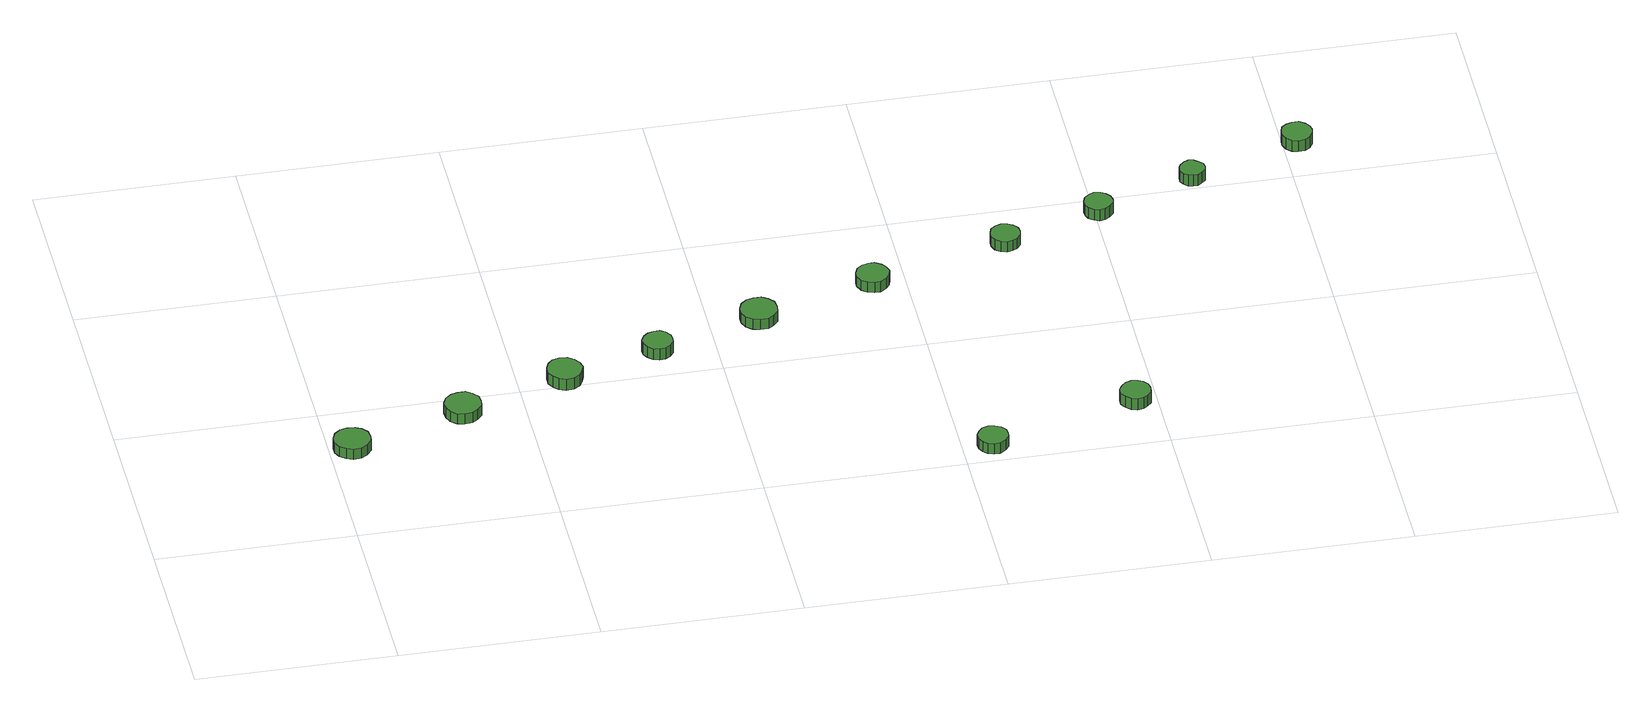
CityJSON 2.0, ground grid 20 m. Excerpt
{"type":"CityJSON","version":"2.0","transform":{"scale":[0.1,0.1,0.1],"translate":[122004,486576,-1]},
"CityObjects":{
"tree1":{"type":"SolitaryVegetationObject","attributes":{"function":"something"},"geometry":[{"type":"MultiSurface","lod":"1","boundaries":[[[0,1,2,3,4,5,6,7,8,9,10,11,12,13,14]],[[15,16,17,18,19,20,21,22,23,24,25,26,27,28,29]],[[0,29,28,1]],[[1,28,27,2]],[[2,27,26,3]],[[3,26,25,4]],[[4,25,24,5]],[[5,24,23,6]],[[6,23,22,7]],[[7,22,21,8]],[[8,21,20,9]],[[9,20,19,10]],[[10,19,18,11]],[[11,18,17,12]],[[12,17,16,13]],[[13,16,15,14]],[[14,15,29,0]]]}]},
"tree2":{"type":"SolitaryVegetationObject","attributes":{"function":"something"},"geometry":[{"type":"MultiSurface","lod":"1","boundaries":[[[30,31,32,33,34,35,36,37,38,39,40,41,42,43,44]],[[45,46,47,48,49,50,51,52,53,54,55,56,57,58,59]],[[30,59,58,31]],[[31,58,57,32]],[[32,57,56,33]],[[33,56,55,34]],[[34,55,54,35]],[[35,54,53,36]],[[36,53,52,37]],[[37,52,51,38]],[[38,51,50,39]],[[39,50,49,40]],[[40,49,48,41]],[[41,48,47,42]],[[42,47,46,43]],[[43,46,45,44]],[[44,45,59,30]]]}]},
"tree3":{"type":"SolitaryVegetationObject","attributes":{"function":"something"},"geometry":[{"type":"MultiSurface","lod":"1","boundaries":[[[60,61,62,63,64,65,66,67,68,69,70,71,72,73,74]],[[75,76,77,78,79,80,81,82,83,84,85,86,87,88,89]],[[60,89,88,61]],[[61,88,87,62]],[[62,87,86,63]],[[63,86,85,64]],[[64,85,84,65]],[[65,84,83,66]],[[66,83,82,67]],[[67,82,81,68]],[[68,81,80,69]],[[69,80,79,70]],[[70,79,78,71]],[[71,78,77,72]],[[72,77,76,73]],[[73,76,75,74]],[[74,75,89,60]]]}]},
"tree4":{"type":"SolitaryVegetationObject","attributes":{"function":"something"},"geometry":[{"type":"MultiSurface","lod":"1","boundaries":[[[90,91,92,93,94,95,96,97,98,99,100,101,102,103,104]],[[105,106,107,108,109,110,111,112,113,114,115,116,117,118,119]],[[90,119,118,91]],[[91,118,117,92]],[[92,117,116,93]],[[93,116,115,94]],[[94,115,114,95]],[[95,114,113,96]],[[96,113,112,97]],[[97,112,111,98]],[[98,111,110,99]],[[99,110,109,100]],[[100,109,108,101]],[[101,108,107,102]],[[102,107,106,103]],[[103,106,105,104]],[[104,105,119,90]]]}]},
"tree5":{"type":"SolitaryVegetationObject","attributes":{"function":"something"},"geometry":[{"type":"MultiSurface","lod":"1","boundaries":[[[120,121,122,123,124,125,126,127,128,129,130,131,132,133,134]],[[135,136,137,138,139,140,141,142,143,144,145,146,147,148,149]],[[120,149,148,121]],[[121,148,147,122]],[[122,147,146,123]],[[123,146,145,124]],[[124,145,144,125]],[[125,144,143,126]],[[126,143,142,127]],[[127,142,141,128]],[[128,141,140,129]],[[129,140,139,130]],[[130,139,138,131]],[[131,138,137,132]],[[132,137,136,133]],[[133,136,135,134]],[[134,135,149,120]]]}]},
"tree6":{"type":"SolitaryVegetationObject","attributes":{"function":"something"},"geometry":[{"type":"MultiSurface","lod":"1","boundaries":[[[150,151,152,153,154,155,156,157,158,159,160,161,162,163,164]],[[165,166,167,168,169,170,171,172,173,174,175,176,177,178,179]],[[150,179,178,151]],[[151,178,177,152]],[[152,177,176,153]],[[153,176,175,154]],[[154,175,174,155]],[[155,174,173,156]],[[156,173,172,157]],[[157,172,171,158]],[[158,171,170,159]],[[159,170,169,160]],[[160,169,168,161]],[[161,168,167,162]],[[162,167,166,163]],[[163,166,165,164]],[[164,165,179,150]]]}]},
"tree7":{"type":"SolitaryVegetationObject","attributes":{"function":"something"},"geometry":[{"type":"MultiSurface","lod":"1","boundaries":[[[180,181,182,183,184,185,186,187,188,189,190,191,192,193,194]],[[195,196,197,198,199,200,201,202,203,204,205,206,207,208,209]],[[180,209,208,181]],[[181,208,207,182]],[[182,207,206,183]],[[183,206,205,184]],[[184,205,204,185]],[[185,204,203,186]],[[186,203,202,187]],[[187,202,201,188]],[[188,201,200,189]],[[189,200,199,190]],[[190,199,198,191]],[[191,198,197,192]],[[192,197,196,193]],[[193,196,195,194]],[[194,195,209,180]]]}]},
"tree8":{"type":"SolitaryVegetationObject","attributes":{"function":"something"},"geometry":[{"type":"MultiSurface","lod":"1","boundaries":[[[210,211,212,213,214,215,216,217,218,219,220,221,222,223,224]],[[225,226,227,228,229,230,231,232,233,234,235,236,237,238,239]],[[210,239,238,211]],[[211,238,237,212]],[[212,237,236,213]],[[213,236,235,214]],[[214,235,234,215]],[[215,234,233,216]],[[216,233,232,217]],[[217,232,231,218]],[[218,231,230,219]],[[219,230,229,220]],[[220,229,228,221]],[[221,228,227,222]],[[222,227,226,223]],[[223,226,225,224]],[[224,225,239,210]]]}]},
"tree9":{"type":"SolitaryVegetationObject","attributes":{"function":"something"},"geometry":[{"type":"MultiSurface","lod":"1","boundaries":[[[240,241,242,243,244,245,246,247,248,249,250,251,252,253,254]],[[255,256,257,258,259,260,261,262,263,264,265,266,267,268,269]],[[240,269,268,241]],[[241,268,267,242]],[[242,267,266,243]],[[243,266,265,244]],[[244,265,264,245]],[[245,264,263,246]],[[246,263,262,247]],[[247,262,261,248]],[[248,261,260,249]],[[249,260,259,250]],[[250,259,258,251]],[[251,258,257,252]],[[252,257,256,253]],[[253,256,255,254]],[[254,255,269,240]]]}]},
"tree10":{"type":"SolitaryVegetationObject","attributes":{"function":"something"},"geometry":[{"type":"MultiSurface","lod":"1","boundaries":[[[270,271,272,273,274,275,276,277,278,279,280,281,282,283,284]],[[285,286,287,288,289,290,291,292,293,294,295,296,297,298,299]],[[270,299,298,271]],[[271,298,297,272]],[[272,297,296,273]],[[273,296,295,274]],[[274,295,294,275]],[[275,294,293,276]],[[276,293,292,277]],[[277,292,291,278]],[[278,291,290,279]],[[279,290,289,280]],[[280,289,288,281]],[[281,288,287,282]],[[282,287,286,283]],[[283,286,285,284]],[[284,285,299,270]]]}]},
"tree11":{"type":"SolitaryVegetationObject","attributes":{"function":"something"},"geometry":[{"type":"MultiSurface","lod":"1","boundaries":[[[300,301,302,303,304,305,306,307,308,309,310,311,312,313,314]],[[315,316,317,318,319,320,321,322,323,324,325,326,327,328,329]],[[300,329,328,301]],[[301,328,327,302]],[[302,327,326,303]],[[303,326,325,304]],[[304,325,324,305]],[[305,324,323,306]],[[306,323,322,307]],[[307,322,321,308]],[[308,321,320,309]],[[309,320,319,310]],[[310,319,318,311]],[[311,318,317,312]],[[312,317,316,313]],[[313,316,315,314]],[[314,315,329,300]]]}]},
"tree12":{"type":"SolitaryVegetationObject","attributes":{"function":"something"},"geometry":[{"type":"MultiSurface","lod":"1","boundaries":[[[330,331,332,333,334,335,336,337,338,339,340,341,342,343,344]],[[345,346,347,348,349,350,351,352,353,354,355,356,357,358,359]],[[330,359,358,331]],[[331,358,357,332]],[[332,357,356,333]],[[333,356,355,334]],[[334,355,354,335]],[[335,354,353,336]],[[336,353,352,337]],[[337,352,351,338]],[[338,351,350,339]],[[339,350,349,340]],[[340,349,348,341]],[[341,348,347,342]],[[342,347,346,343]],[[343,346,345,344]],[[344,345,359,330]]]}]}
},
"vertices":[
[41,141,17],[40,149,17],[35,155,17],[29,158,17],[21,159,17],[14,157,17],[8,152,17],[5,145,17],[5,137,17],[8,131,17],[14,126,17],[21,123,17],[29,124,17],[35,128,17],[40,134,17],[40,134,5],[35,128,5],[29,124,5],[21,123,5],[14,126,5],[8,131,5],[5,137,5],[5,145,5],[8,152,5],[14,157,5],[21,159,5],[29,158,5],[35,155,5],[40,149,5],[41,141,5],
[157,177,17],[156,185,17],[151,191,17],[145,195,17],[137,195,17],[130,193,17],[124,188,17],[121,181,17],[121,173,17],[124,166,17],[130,161,17],[137,159,17],[145,160,17],[151,164,17],[156,170,17],[156,170,5],[151,164,5],[145,160,5],[137,159,5],[130,161,5],[124,166,5],[121,173,5],[121,181,5],[124,188,5],[130,193,5],[137,195,5],[145,195,5],[151,191,5],[156,185,5],[157,177,5],
[264,212,18],[262,219,18],[258,225,18],[252,229,18],[244,230,18],[237,228,18],[232,223,18],[229,216,18],[229,208,18],[232,202,18],[237,197,18],[244,194,18],[252,195,18],[258,199,18],[262,205,18],[262,205,5],[258,199,5],[252,195,5],[244,194,5],[237,197,5],[232,202,5],[229,208,5],[229,216,5],[232,223,5],[237,228,5],[244,230,5],[252,229,5],[258,225,5],[262,219,5],[264,212,5],
[358,240,18],[357,246,18],[353,252,18],[348,255,18],[342,255,18],[336,253,18],[331,249,18],[328,243,18],[328,237,18],[331,232,18],[336,227,18],[342,225,18],[348,226,18],[353,229,18],[357,234,18],[357,234,5],[353,229,5],[348,226,5],[342,225,5],[336,227,5],[331,232,5],[328,237,5],[328,243,5],[331,249,5],[336,253,5],[342,255,5],[348,255,5],[353,252,5],[357,246,5],[358,240,5],
[467,273,17],[466,281,17],[461,287,17],[455,291,17],[447,291,17],[440,289,17],[434,284,17],[431,277,17],[431,269,17],[434,262,17],[440,257,17],[447,255,17],[455,255,17],[461,259,17],[466,265,17],[466,265,5],[461,259,5],[455,255,5],[447,255,5],[440,257,5],[434,262,5],[431,269,5],[431,277,5],[434,284,5],[440,289,5],[447,291,5],[455,291,5],[461,287,5],[466,281,5],[467,273,5],
[645,25,18],[644,31,18],[640,36,18],[634,39,18],[628,40,18],[622,38,18],[618,34,18],[615,28,18],[615,22,18],[618,16,18],[622,12,18],[628,10,18],[634,10,18],[640,14,18],[644,19,18],[644,19,6],[640,14,6],[634,10,6],[628,10,6],[622,12,6],[618,16,6],[615,22,6],[615,28,6],[618,34,6],[622,38,6],[628,40,6],[634,39,6],[640,36,6],[644,31,6],[645,25,6],
[585,309,17],[583,316,17],[579,321,17],[573,325,17],[567,325,17],[560,323,17],[555,319,17],[552,312,17],[552,306,17],[555,299,17],[560,295,17],[567,293,17],[573,293,17],[579,297,17],[583,302,17],[583,302,5],[579,297,5],[573,293,5],[567,293,5],[560,295,5],[555,299,5],[552,306,5],[552,312,5],[555,319,5],[560,323,5],[567,325,5],[573,325,5],[579,321,5],[583,316,5],[585,309,5],
[794,71,18],[793,77,18],[789,82,18],[784,85,18],[778,86,18],[772,84,18],[767,79,18],[764,74,18],[764,67,18],[767,62,18],[772,57,18],[778,55,18],[784,56,18],[789,59,18],[793,64,18],[793,64,5],[789,59,5],[784,56,5],[778,55,5],[772,57,5],[767,62,5],[764,67,5],[764,74,5],[767,79,5],[772,84,5],[778,86,5],[784,85,5],[789,82,5],[793,77,5],[794,71,5],
[721,348,17],[720,354,17],[716,359,17],[711,362,17],[705,363,17],[699,361,17],[694,357,17],[692,351,17],[692,345,17],[694,339,17],[699,335,17],[705,333,17],[711,334,17],[716,337,17],[720,342,17],[720,342,5],[716,337,5],[711,334,5],[705,333,5],[699,335,5],[694,339,5],[692,345,5],[692,351,5],[694,357,5],[699,361,5],[705,363,5],[711,362,5],[716,359,5],[720,354,5],[721,348,5],
[818,377,20],[817,383,20],[813,388,20],[808,391,20],[802,392,20],[797,390,20],[792,386,20],[790,380,20],[790,374,20],[792,369,20],[797,365,20],[802,363,20],[808,364,20],[813,367,20],[817,372,20],[817,372,7],[813,367,7],[808,364,7],[802,363,7],[797,365,7],[792,369,7],[790,374,7],[790,380,7],[792,386,7],[797,390,7],[802,392,7],[808,391,7],[813,388,7],[817,383,7],[818,377,7],
[915,409,23],[914,414,23],[910,418,23],[906,421,23],[901,422,23],[896,420,23],[892,416,23],[890,412,23],[890,406,23],[892,402,23],[896,398,23],[901,397,23],[906,397,23],[910,400,23],[914,404,23],[914,404,10],[910,400,10],[906,397,10],[901,397,10],[896,398,10],[892,402,10],[890,406,10],[890,412,10],[892,416,10],[896,420,10],[901,422,10],[906,421,10],[910,418,10],[914,414,10],[915,409,10],
[1027,443,27],[1026,449,27],[1022,454,27],[1017,458,27],[1010,458,27],[1004,456,27],[999,452,27],[997,446,27],[997,440,27],[999,434,27],[1004,429,27],[1010,427,27],[1017,428,27],[1022,431,27],[1026,437,27],[1026,437,14],[1022,431,14],[1017,428,14],[1010,427,14],[1004,429,14],[999,434,14],[997,440,14],[997,446,14],[999,452,14],[1004,456,14],[1010,458,14],[1017,458,14],[1022,454,14],[1026,449,14],[1027,443,14]
]}
